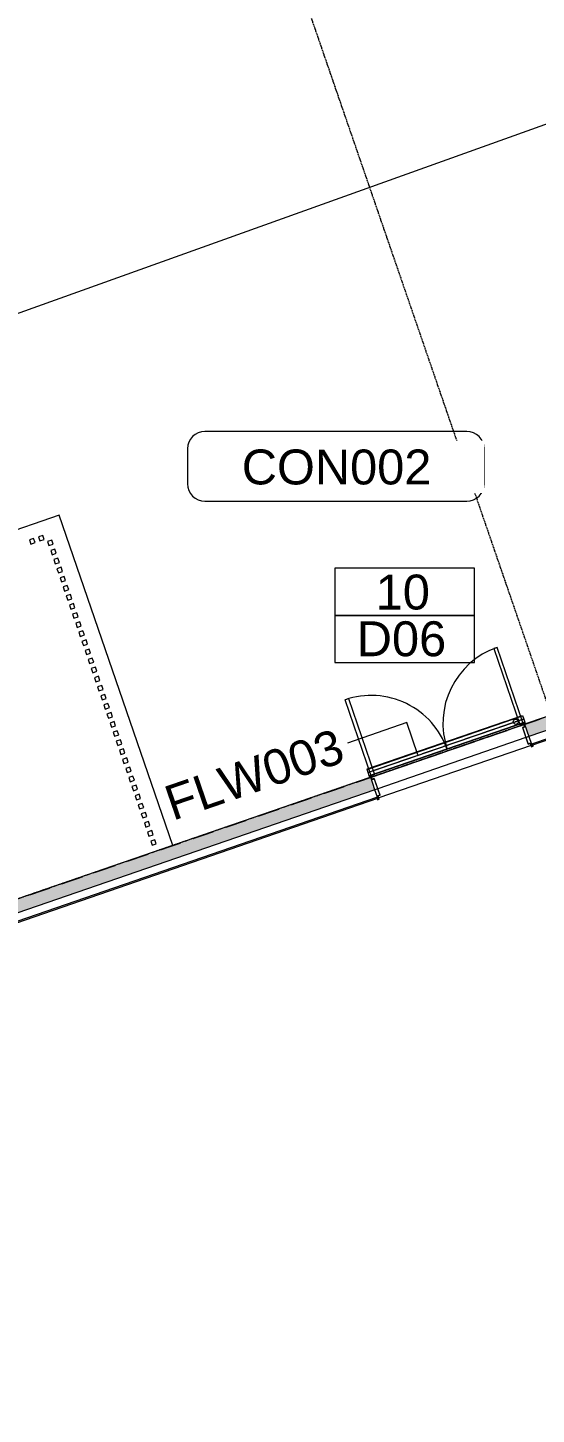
# Model space of a CAD drawing. Header units: millimetres. Extents: x -2612262 to -2065320, y 3717813 to 4283368.
# Drawn here: x -2416808 to -2410978, y 4003985 to 4019870 of the extents above; entities that cross this region are included whole.
import ezdxf

# ---------------------------------------------------------------- set-up
doc = ezdxf.new("R2010")
doc.units = ezdxf.units.MM
for name, pattern in [('Aligning Line', [3.2004, 1.6002, -1.6002]), ('Grid Line', [21, 12, -3, 3, -3]), ('Hidden', [6, 4, -2]), ('Overhead', [4, 2.5, -1.5])]:
    doc.linetypes.add(name, pattern=pattern)
for name, color, linetype, lineweight in [('A-ANNO-KEYN', 231, 'Continuous', 5), ('A-DOOR', 31, 'Continuous', 5), ('A-DOOR-FRAM', 31, 'Continuous', 5), ('A-DOOR-IDEN', 31, 'Continuous', 5), ('A-FLOR', 192, 'Continuous', 5), ('A-FLOR-IDEN', 11, 'Continuous', 5), ('A-FLOR-OVHD', 1, 'Overhead', 13), ('A-GENM', 13, 'Continuous', 5), ('A-GENM-HDLN', 13, 'Hidden', 5), ('A-GLAZ-CWMG', 51, 'Continuous', 5), ('A-WALL', 113, 'Continuous', 5), ('A-WALL-FNSH', 113, 'Continuous', 13), ('A-WALL-PATT', 111, 'Continuous', 13), ('G-ANNO-REFR', 1, 'Aligning Line', 5), ('P-SANR-FIXT', 6, 'Continuous', 5), ('S-GRID', 1, 'Continuous', 5)]:
    doc.layers.add(name, color=color, linetype=linetype, lineweight=lineweight)
doc.styles.add('Arial_3', font='arial.ttf', dxfattribs={"height": 400})
picture_1 = doc.add_image_def('image1.jpg', size_in_pixel=(6528, 5638))

# ---------------------------------------------------------------- blocks, each defined once
blk = doc.blocks.new('Door-Hinge-Double EXTERNAL - 2340x920x920x40-Solid Core-Metal Frame-Double Rebate Wraparound GRILLE-958845-GA - Part A')
at = {"layer": 'A-DOOR'}
for p, q in [((-921, 142), (-921, 1062)), ((-921, 1062), (-881, 1062)), ((-881, 1062), (-881, 142)), ((921, 1062), (881, 1062)), ((881, 1062), (881, 142)), ((921, 142), (921, 1062)), ((-881, 142), (-921, 142)), ((881, 142), (921, 142))]:
    blk.add_line(p, q, dxfattribs=at)
for centre, start, end in [((-921, 142), 360, 90), ((921, 142), 90, 180)]:
    blk.add_arc(centre, 920, start, end, dxfattribs=at)
blk = doc.blocks.new('X_Door-Frame-Metal - Standard-2852210-GA - Part A')
at = {"layer": 'A-DOOR-FRAM'}
for p, q in [((-923, 142), (-943, 142)), ((-943, 142), (-943, 128)), ((-943, 128), (-928, 128)), ((-941, 130), (-941, 140)), ((-941, 140), (-925, 140)), ((-941, 140), (-941, 130)), ((-928, 130), (-941, 130)), ((-928, 128), (-928, 130)), ((-925, 140), (-925, 99)), ((-925, 99), (-900, 99)), ((-923, 101), (-923, 142)), ((-898, 101), (-923, 101)), ((-900, 99), (-900, -99)), ((-898, -101), (-898, 101)), ((923, 101), (898, 101)), ((898, 101), (898, -101)), ((900, -99), (900, 99)), ((900, 99), (925, 99)), ((943, 142), (923, 142)), ((923, 142), (923, 101)), ((925, 99), (925, 140)), ((925, 140), (941, 140)), ((941, 130), (928, 130)), ((928, 130), (928, 128)), ((928, 128), (943, 128)), ((941, 140), (941, 130)), ((941, 130), (941, 140)), ((943, 128), (943, 142)), ((-928, -128), (-943, -128)), ((-943, -128), (-943, -142)), ((-943, -142), (-923, -142)), ((-941, -130), (-928, -130)), ((-941, -140), (-941, -130)), ((-941, -130), (-941, -140)), ((-925, -140), (-941, -140)), ((-928, -130), (-928, -128)), ((-900, -99), (-925, -99)), ((-925, -99), (-925, -140)), ((-923, -142), (-923, -101)), ((-923, -101), (-898, -101)), ((898, -101), (923, -101)), ((925, -99), (900, -99)), ((923, -101), (923, -142)), ((923, -142), (943, -142)), ((925, -140), (925, -99)), ((941, -140), (925, -140)), ((943, -128), (928, -128)), ((928, -128), (928, -130)), ((928, -130), (941, -130)), ((941, -130), (941, -140)), ((941, -140), (941, -130)), ((943, -142), (943, -128))]:
    blk.add_line(p, q, dxfattribs=at)
blk = doc.blocks.new('Rectangular Mullion - 50 x 50mm-V13-GA - Part A')
at = {"layer": 'A-GLAZ-CWMG'}
for p, q in [((-25, 25), (25, 25)), ((-25, -25), (-25, 25)), ((25, 25), (25, -25)), ((25, -25), (-25, -25))]:
    blk.add_line(p, q, dxfattribs=at)
blk = doc.blocks.new('aba - Plumbing Fixtures - Strip Drain - Stormtech - Custom Ass - FLW003 _Doors_-V117-GA - Part A')
at = {"layer": 'A-GENM'}
blk.add_circle((0, -95), 30, dxfattribs=at)
at = {"layer": 'A-GENM-HDLN'}
blk.add_line((0, -2), (0, -1896), dxfattribs=at)
at = {"layer": 'P-SANR-FIXT'}
for p, q in [((-38, -1886), (-38, 0)), ((0, 0), (0, -1886)), ((38, 0), (41, 0)), ((38, 0), (38, -1886)), ((41, 0), (41, -1886)), ((-41, -221), (-41, -1886)), ((-38, -1886), (-41, -1886)), ((41, -1886), (38, -1886))]:
    blk.add_line(p, q, dxfattribs=at)
blk = doc.blocks.new('Floor Tag - Wall Tag 17W-1171940-GA - Part A')
at = {"layer": 'A-FLOR-IDEN'}
for p, q in [((7.5, 2), (-7.5, 2)), ((-8.5, 1), (-8.5, -1)), ((8.5, -1), (8.5, 1)), ((-7.5, -2), (7.5, -2))]:
    blk.add_line(p, q, dxfattribs=at)
for centre, start, end in [((-7.5, 1), 90, 180), ((7.5, 1), 360, 90), ((-7.5, -1), 180, 270), ((7.5, -1), 270, 0)]:
    blk.add_arc(centre, 1, start, end, dxfattribs=at)
blk = doc.blocks.new('AA_DOOR_MARK _ TYPE MARK_HA2 - Mark _ Type Mark-1751130-GA - Part A')
at = {"layer": 'A-DOOR-IDEN'}
for p, q in [((4, 2.7), (-4, 2.7)), ((-4, 2.7), (-4, 0)), ((4, 0), (4, 2.7)), ((4, 0), (-4, 0)), ((4, -2.7), (4, 0)), ((-4, 0), (4, 0)), ((-4, 0), (-4, -2.7)), ((-4, -2.7), (4, -2.7))]:
    blk.add_line(p, q, dxfattribs=at)

msp = doc.modelspace()

# ---------------------------------------------------------------- hatches: boundary and pattern name
at = {"layer": 'A-WALL-PATT', "lineweight": 5}
h = msp.add_hatch(dxfattribs=at)
h.set_pattern_fill('FP_2', color=256, style=0, pattern_type=2)
h.set_pattern_definition([(50, (0, 0), (1457.47236, -127.5124), [152.4, -1676.4]), (355, (0, 0), (-281.9423, 1528.4541), [121.92, -1341.12]), (100.451, (121.5, -10.6), (1175.54118, 1400.9327), [129.52, -1424.721]), (46.184, (0, 406.4), (2168.6325, -336.3419), [228.6, -2514.6]), (96.636, (180.7, 378.4), (1899.2207, 1979.4208), [194.28, -2137.081]), (351.184, (0, 406.4), (1899.2401, 1979.4025), [182.88, -2011.68]), (21, (203.2, 304.8), (1212.9148, -818.1215), [152.4, -1676.4]), (326, (203.2, 304.8), (494.41695, 1473.50445), [121.92, -1341.12]), (71.451, (304.3, 236.6), (1707.33713, 655.36968), [129.52, -1424.721]), (37.5, (0, 0), (24.709387, 676.44024), [67.056, -1257.808, 67.056, -1294.384, -1346.2]), (37.5, (0, 0), (24.709387, 676.44024), [-2686.304, 67.056, -1279.144]), (7.5, (0, 0), (534.55775, 801.44425), [67.056, -709.168, 67.056, -1227.328, -513.08]), (7.5, (0, 0), (534.55775, 801.44425), [-2070.608, 67.056, -446.024]), (327.5, (-453.14, 0), (1084.727506, -45.831226), [67.056, -440.944, 67.056, -1517.904, -2103.12]), (327.5, (-453.14, 0), (1084.727506, -45.831226), [-2092.96, 67.056, -2036.064]), (317.5, (-656.3, 0), (1185.03465, 203.41354), [67.056, -593.344, 67.056, -985.52, -1493.52]), (317.5, (-656.3, 0), (1185.03465, 203.41354), [-1712.976, 67.056, -1426.464])])
h.paths.add_polyline_path([(-2442689, 4000858.2), (-2434655.7, 4003624.3), (-2434704.5, 4003766.1), (-2442737.8, 4001000)])
h.paths.add_polyline_path([(-2432891.3, 4004231.8), (-2412827.5, 4011140.5), (-2412876.3, 4011282.4), (-2432939.9, 4004373), (-2432897.8, 4004250.6)])
h.paths.add_polyline_path([(-2411063.2, 4011748.1), (-2372629.8, 4024982), (-2372678.7, 4025123.9), (-2406762.5, 4013387.6), (-2406756.5, 4013370.3), (-2408332.2, 4012827.7), (-2408338.2, 4012845), (-2411111.8, 4011889.2), (-2411069.6, 4011766.8)])
h.paths.add_polyline_path([(-2370865.5, 4025589.6), (-2356461.5, 4030549.4), (-2356510.3, 4030691.2), (-2370914.1, 4025730.7), (-2370871.9, 4025608.3)])
h.paths.add_polyline_path([(-2354697.2, 4031156.9), (-2353799.9, 4031465.9), (-2353848.7, 4031607.7), (-2354745.8, 4031298), (-2354703.6, 4031175.6)])
h = msp.add_hatch(dxfattribs=at)
h.set_pattern_fill('FP_1', color=256, style=0, pattern_type=2)
h.set_pattern_definition([(0, (0, 0), (812.8, 203.2), [67.056, -542.544, 67.056, -542.544, -3251.2]), (0, (0, 0), (812.8, 203.2), [-1219.2, 67.056, -1152.144, 67.056, -542.544, -1422.4]), (0, (0, 0), (812.8, 203.2), [-3048, 67.056, -339.344, 67.056, -948.944]), (120, (304.8, 101.6), (-582.376362, 602.305448), [67.056, -542.544, 67.056, -542.544, -3251.2]), (120, (304.8, 101.6), (-582.376362, 602.305448), [-1219.2, 67.056, -1152.144, 67.056, -542.544, -1422.4]), (120, (304.8, 101.6), (-582.376362, 602.305448), [-3048, 67.056, -339.344, 67.056, -948.944]), (240, (406.4, 508), (-230.423638, -805.505448), [67.056, -542.544, 67.056, -542.544, -3251.2]), (240, (406.4, 508), (-230.423638, -805.505448), [-1219.2, 67.056, -1152.144, 67.056, -542.544, -1422.4]), (240, (406.4, 508), (-230.423638, -805.505448), [-3048, 67.056, -339.344, 67.056, -948.944])])
h.paths.add_polyline_path([(-2442655.1, 4000759.8), (-2437658.7, 4002480.3), (-2437662.6, 4002491.6), (-2442659.1, 4000771.2)])
h.paths.add_polyline_path([(-2435014.1, 4003390.9), (-2434622.1, 4003526.7), (-2434625.7, 4003537.3), (-2435017.9, 4003401.7)])
h.paths.add_polyline_path([(-2432857.5, 4004133.5), (-2425048.6, 4006822.4), (-2425052.5, 4006833.7), (-2432860.8, 4004143.2), (-2432858.3, 4004135.8)])
h.paths.add_polyline_path([(-2422401.1, 4007734), (-2412793.9, 4011042.9), (-2412797.5, 4011053.6), (-2422405, 4007745.3), (-2422403.2, 4007739.9)])
h.paths.add_polyline_path([(-2411029.3, 4011649.7), (-2399349.8, 4015671.4), (-2399353.7, 4015682.7), (-2411032.6, 4011659.4), (-2411030.1, 4011652)])
h.paths.add_polyline_path([(-2396702.4, 4016583), (-2372596.2, 4024884.4), (-2372599.9, 4024895), (-2396706.3, 4016594.3), (-2396703.8, 4016587.2)])
h.paths.add_polyline_path([(-2370831.6, 4025491.2), (-2356427.9, 4030451.7), (-2356431.5, 4030462.4), (-2370835, 4025500.9), (-2370832.4, 4025493.5)])
h.paths.add_polyline_path([(-2354663.3, 4031058.5), (-2353995.8, 4031288.7), (-2353998.7, 4031300.1), (-2354666.6, 4031068.2), (-2354664.1, 4031060.9)])

# ---------------------------------------------------------------- linework, layer by layer
at = {"layer": 'A-ANNO-KEYN'}
for p, q in [((-2412462.1, 4011909.4), (-2413142.4, 4011675.2)), ((-2412334.3, 4011538.2), (-2412462.1, 4011909.4))]:
    msp.add_line(p, q, dxfattribs=at)
at = {"layer": 'A-FLOR'}
for p, q in [((-2409868.8, 4019120.5), (-2419330, 4015732.5)), ((-2416445.3, 4014284), (-2448810.3, 4003139.5)), ((-2415143, 4010501.9), (-2416445.3, 4014284)), ((-2411096.3, 4011736.7), (-2412794.4, 4011151.9)), ((-2411063.2, 4011748.1), (-2411094.4, 4011737.3)), ((-2411094.4, 4011737.3), (-2411094.4, 4011737.3)), ((-2412796.3, 4011151.3), (-2412827.5, 4011140.5)), ((-2412827.5, 4011140.5), (-2412827.5, 4011140.5))]:
    msp.add_line(p, q, dxfattribs=at)
at = {"layer": 'A-FLOR', "flags": 128}
for points in [[(-2411344.5, 4011917), (-2411333.7, 4011920.8), (-2411135.5, 4011989)], [(-2411135.5, 4011989), (-2411122.1, 4011949.9), (-2411109.7, 4011913.9)], [(-2412892.9, 4011299.9), (-2412905.3, 4011335.8), (-2412917.5, 4011371.2)]]:
    msp.add_lwpolyline(points, dxfattribs=at)
at = {"layer": 'A-FLOR-OVHD'}
msp.add_line((-2458270.6, 3995651.5), (-2354074.7, 4031529.9), dxfattribs=at)
msp.add_line((-2458270.6, 3995651.5), (-2354074.7, 4031529.9), dxfattribs=at)
at = {"layer": 'A-WALL', "color": 250, "lineweight": 13}
for p, q in [((-2372629.8, 4024982), (-2411063.2, 4011748.1)), ((-2408338.2, 4012845), (-2411112, 4011889.9)), ((-2411112, 4011889.9), (-2411063.2, 4011748.1)), ((-2412876.3, 4011282.4), (-2432940.2, 4004373.7)), ((-2412827.5, 4011140.5), (-2412876.3, 4011282.4)), ((-2412827.5, 4011140.5), (-2432891.3, 4004231.8))]:
    msp.add_line(p, q, dxfattribs=at)
at = {"layer": 'A-WALL'}
for p, q in [((-2399353.7, 4015682.7), (-2411033.2, 4011661.1)), ((-2412866.9, 4011285.6), (-2411121.5, 4011886.6)), ((-2411119.6, 4011887.3), (-2411112, 4011889.9)), ((-2411038.8, 4011646.5), (-2412784.2, 4011045.5)), ((-2411029.3, 4011649.7), (-2411036.9, 4011647.1)), ((-2412876.3, 4011282.4), (-2412868.8, 4011285)), ((-2412797.5, 4011053.6), (-2422405, 4007745.3)), ((-2412786.1, 4011044.8), (-2412793.6, 4011042.2))]:
    msp.add_line(p, q, dxfattribs=at)
at = {"layer": 'A-WALL', "color": 7}
for p, q in [((-2411063.2, 4011748.1), (-2411033.2, 4011661.1)), ((-2412797.5, 4011053.6), (-2412827.5, 4011140.5))]:
    msp.add_line(p, q, dxfattribs=at)
at = {"layer": 'A-WALL-FNSH', "color": 7, "lineweight": 5}
for p, q in [((-2411029.3, 4011649.7), (-2399349.8, 4015671.4)), ((-2411033.2, 4011661.1), (-2411029.3, 4011649.7)), ((-2422401.1, 4007734), (-2412793.6, 4011042.2)), ((-2412793.6, 4011042.2), (-2412797.5, 4011053.6))]:
    msp.add_line(p, q, dxfattribs=at)
at = {"layer": 'S-GRID', "linetype": 'Grid Line'}
for p, q in [((-2339544.7, 4036533), (-2476719.9, 3989298.8)), ((-2395148.9, 3966525.9), (-2416721.1, 4029174.7))]:
    msp.add_line(p, q, dxfattribs=at)

# ---------------------------------------------------------------- block references
at = {"layer": 'A-DOOR', "rotation": 19.0004071202119}
for name in ['Door-Hinge-Double EXTERNAL - 2340x920x920x40-Solid Core-Metal Frame-Double Rebate Wraparound GRILLE-958845-GA - Part A', 'X_Door-Frame-Metal - Standard-2852210-GA - Part A']:
    msp.add_blockref(name, (-2411952.8, 4011466), dxfattribs=at)
at = {"layer": 'A-DOOR-IDEN', "xscale": 199.9999999999999, "yscale": 199.9999999999999, "zscale": 199.9999999999999}
msp.add_blockref('AA_DOOR_MARK _ TYPE MARK_HA2 - Mark _ Type Mark-1751130-GA - Part A', (-2412488.3, 4013137.9), dxfattribs=at)
at = {"layer": 'A-FLOR-IDEN', "xscale": 199.9999999999999, "yscale": 199.9999999999999, "zscale": 199.9999999999999}
msp.add_blockref('Floor Tag - Wall Tag 17W-1171940-GA - Part A', (-2413275.5, 4014845.2), dxfattribs=at)
at = {"layer": 'A-GLAZ-CWMG', "extrusion": (0, 0, -1)}
for p, rotation in [((2416755.5, 4013986.8), 160.9995928798067), ((2416651.5, 4014022.6), 160.9995928798067), ((2416548.1, 4013968.3), 250.9995928798129), ((2416512.3, 4013864.3), 250.9995928798129), ((2416476.5, 4013760.3), 250.9995928798129), ((2416440.6, 4013656.3), 250.9995928798129), ((2416404.8, 4013552.2), 250.9995928798129), ((2416369, 4013448.2), 250.9995928798129), ((2416333.2, 4013344.2), 250.9995928798129), ((2416297.4, 4013240.2), 250.9995928798129), ((2416261.6, 4013136.2), 250.9995928798129), ((2416225.8, 4013032.2), 250.9995928798129), ((2416189.9, 4012928.2), 250.9995928798129), ((2416154.1, 4012824.2), 250.9995928798129), ((2416118.3, 4012720.2), 250.9995928798129), ((2416082.5, 4012616.2), 250.9995928798129), ((2416046.7, 4012512.2), 250.9995928798129), ((2416010.9, 4012408.2), 250.9995928798129), ((2415975.1, 4012304.2), 250.9995928798129), ((2415939.3, 4012200.2), 250.9995928798129), ((2415903.4, 4012096.2), 250.9995928798129), ((2415867.6, 4011992.1), 250.9995928798129), ((2415831.8, 4011888.1), 250.9995928798129), ((2415796, 4011784.1), 250.9995928798129), ((2415760.2, 4011680.1), 250.9995928798129), ((2415724.4, 4011576.1), 250.9995928798129), ((2415688.6, 4011472.1), 250.9995928798129), ((2415652.7, 4011368.1), 250.9995928798129), ((2415616.9, 4011264.1), 250.9995928798129), ((2415581.1, 4011160.1), 250.9995928798129), ((2415545.3, 4011056.1), 250.9995928798129), ((2415509.5, 4010952.1), 250.9995928798129), ((2415473.7, 4010848.1), 250.9995928798129), ((2415437.9, 4010744.1), 250.9995928798129), ((2415402.1, 4010640.1), 250.9995928798129), ((2415366.2, 4010536.1), 250.9995928798129)]:
    msp.add_blockref('Rectangular Mullion - 50 x 50mm-V13-GA - Part A', p, dxfattribs=dict(at, rotation=rotation))
at = {"layer": 'P-SANR-FIXT', "rotation": 289.0004071202145}
msp.add_blockref('aba - Plumbing Fixtures - Strip Drain - Stormtech - Custom Ass - FLW003 _Doors_-V117-GA - Part A', (-2411122.1, 4011949.9), dxfattribs=at)

# ---------------------------------------------------------------- texts
at = {"layer": 'A-ANNO-KEYN', "insert": (-2415275.1, 4011160.8), "char_height": 400, "width": 2629.535, "attachment_point": 1, "rotation": 19.00041, "style": 'Arial_3'}
msp.add_mtext('FLW003', dxfattribs=at)
at = {"layer": 'A-DOOR-IDEN', "char_height": 400, "attachment_point": 1, "style": 'Arial_3'}
for s, insert, width in [('10', (-2412819.1, 4013604.6), 769.62), ('D06', (-2413035.8, 4013069.4), 1266.666)]:
    msp.add_mtext(s, dxfattribs=dict(at, insert=insert, width=width))

# ---------------------------------------------------------------- pictures from other files: only their frames are drawn
at = {"layer": 'G-ANNO-REFR'}
image = msp.add_image(picture_1, insert=(-2382054.9, 4283368.1), size_in_units=(433000, 373966.6), rotation=-122.11743, dxfattribs=at)
image.dxf.flags = 15

# ---------------------------------------------------------------- next in the draw order: texts
at = {"layer": 'A-FLOR-IDEN', "insert": (-2414354.1, 4015037.6), "char_height": 400, "width": 2677.636, "attachment_point": 1, "style": 'Arial_3', "bg_fill": 3, "box_fill_scale": 1.25, "bg_fill_color": 256, "bg_fill_true_color": 13158600, "bg_fill_transparency": 0}
msp.add_mtext('CON002', dxfattribs=at)

doc.saveas('drawing.dxf')
